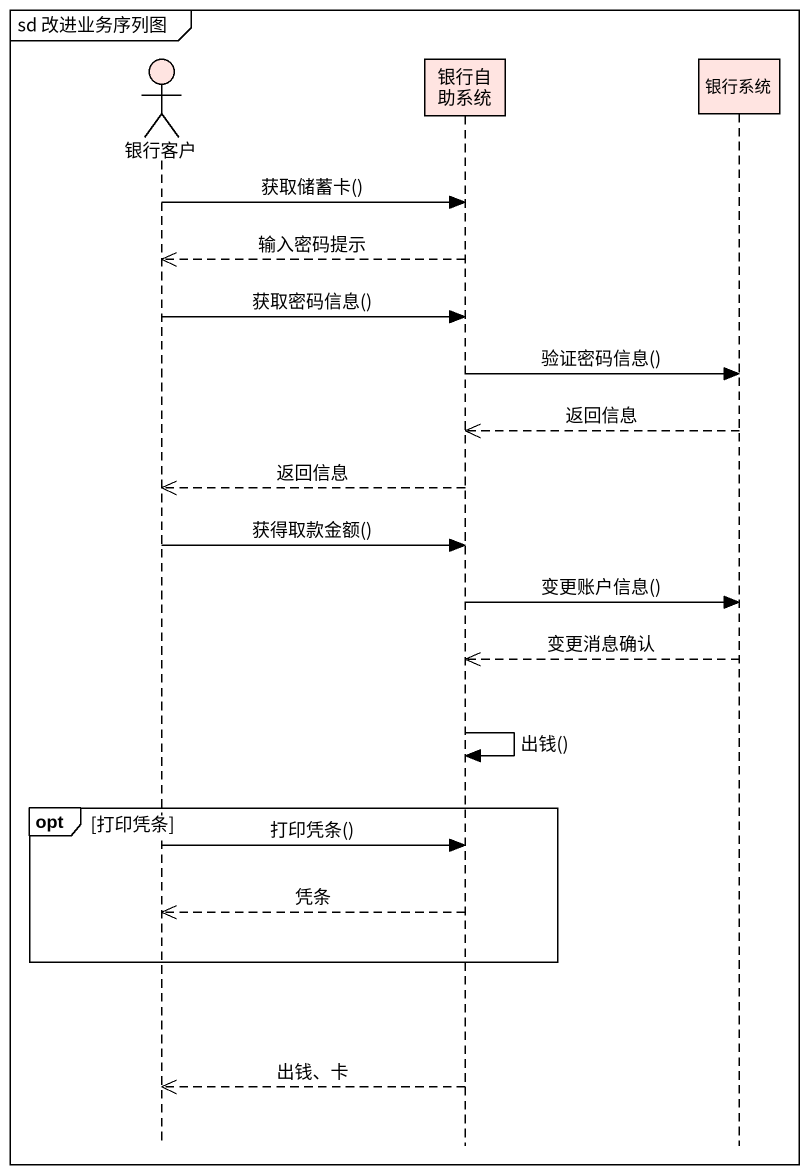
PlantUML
@startuml
mainframe sd 改进业务序列图
hide footbox
actor 银行客户 #FFE4E1
participant 银行自助系统 #FFE4E1
participant 银行系统 #FFE4E1

银行客户 -> 银行自助系统 : 获取储蓄卡()
银行自助系统 -->> 银行客户 : 输入密码提示
银行客户 -> 银行自助系统 : 获取密码信息()
银行自助系统 -> 银行系统 : 验证密码信息()
银行系统 -->> 银行自助系统 : 返回信息
银行自助系统 -->> 银行客户 : 返回信息
银行客户 -> 银行自助系统 : 获得取款金额()
银行自助系统 -> 银行系统 : 变更账户信息()
银行系统 -->> 银行自助系统 : 变更消息确认
银行自助系统 -> 银行自助系统 : 出钱()
opt 打印凭条
  银行客户 -> 银行自助系统 : 打印凭条()
  银行自助系统 -->> 银行客户 : 凭条
end
银行自助系统 -->> 银行客户 : 出钱、卡
@enduml
